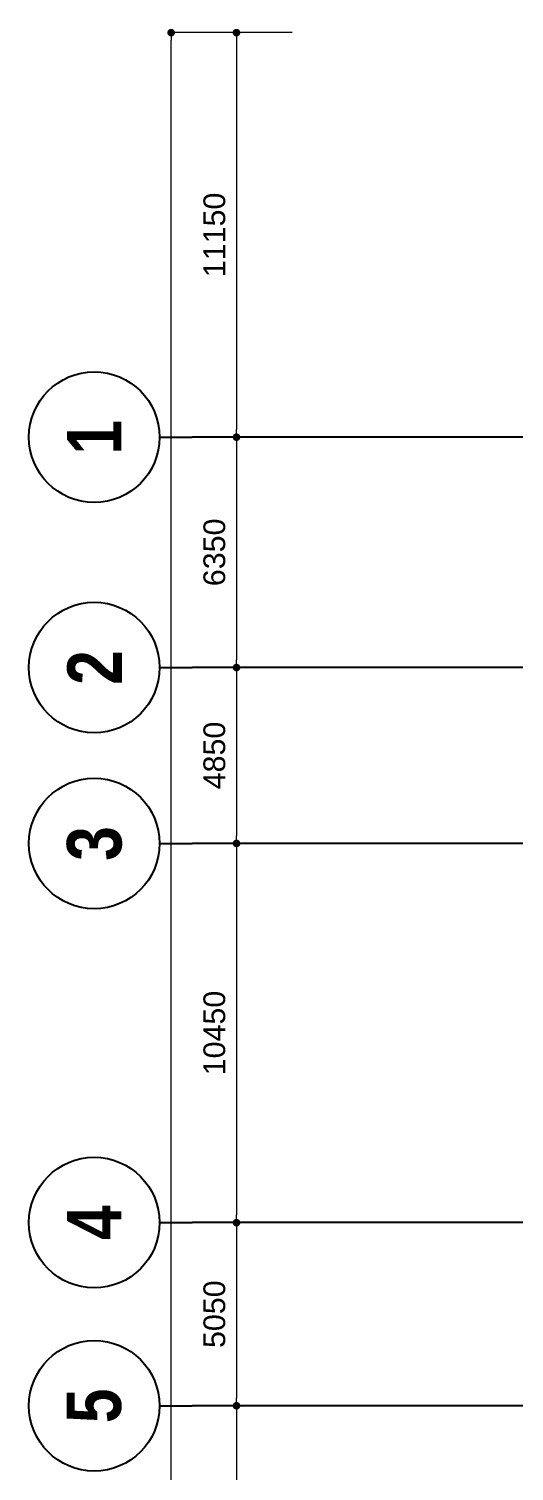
# Model space of a CAD drawing. Header units: millimetres. Extents: x 2356525 to 2927188, y -665534 to -417818.
# Drawn here: x 2379261 to 2392627, y -486232 to -446476 of the extents above; entities that cross this region are included whole.
import ezdxf
from ezdxf.enums import TextEntityAlignment as Align

# ---------------------------------------------------------------- set-up
doc = ezdxf.new("R2010")
doc.units = ezdxf.units.MM
doc.header["$LTSCALE"] = 200
doc.header["$MEASUREMENT"] = 0
doc.linetypes.add('CHG_XX_Luoi truc$0$MB_Luoi truc$0$Center101', pattern=[13, 10, -1, 1, -1])
doc.layers.get('0').update_dxf_attribs({"lineweight": 9})
doc.layers.get('Defpoints').update_dxf_attribs({"color": 10, "lineweight": 0})
for name, color, linetype, lineweight in [('CHG_XX_Cot_Ham 2$0$MB_Luoi truc$0$Dim 300', 1, 'Continuous', 5), ('CHG_XX_Cot_Ham 2$0$NS-Pier-H2', 150, 'Continuous', 13), ('CHG_XX_Damsan_Ham 2$0$CHG_XX_Damsan_Ham 2$0$DBAO', 3, 'Continuous', 13), ('CHG_XX_Damsan_Ham 2$0$HATCH', 57, 'Continuous', 9)]:
    doc.layers.add(name, color=color, linetype=linetype, lineweight=lineweight)
doc.layers.add('CHG_XX_Luoi truc$0$Grid', color=34, linetype='Continuous')
doc.layers.add('CHG_XX_Luoi truc$0$Grid Line', color=251, linetype='CHG_XX_Luoi truc$0$MB_Luoi truc$0$Center101')
doc.styles.add('CHG_XX_Cot_Ham 2$0$MB_Luoi truc$0$Arial_C', font='arial.ttf')
doc.styles.add('CHG_XX_Luoi truc$0$MB_Luoi truc$0$Grid A-F$0$VNI-HelveCB', font='')
doc.styles.get('CHG_XX_Luoi truc$0$MB_Luoi truc$0$Grid A-F$0$VNI-HelveCB').set_extended_font_data('VNI-Helve-Condense', bold=True)
doc.dimstyles.new('CHG_XX_Cot_Ham 2$0$MB_Luoi truc$0$Dim 300 (A1-A2)', dxfattribs={"dimscale": 300, "dimtxt": 2, "dimasz": 0.7, "dimexe": 0, "dimexo": 1, "dimgap": 1, "dimtad": 1, "dimdec": 0, "dimzin": 12, "dimdsep": 46, "dimtxsty": 'CHG_XX_Cot_Ham 2$0$MB_Luoi truc$0$Arial_C', "dimblk": 'CHG_XX_Cot_Ham 2$0$MB_Luoi truc$0$_Dot', "dimcen": 1, "dimclrd": 256, "dimclre": 256, "dimclrt": 3, "dimadec": 0, "dimazin": 0, "dimtfac": 1, "dimtdec": 0, "dimtix": 1, "dimtmove": 2, "dimatfit": 3, "dimldrblk": 'CHG_XX_Cot_Ham 2$0$MB_Luoi truc$0$HTT Arrow 30', "dimfxl": 1, "dimtolj": 1, "dimtzin": 0, "dimarcsym": 0})

# ---------------------------------------------------------------- blocks, each defined once
blk = doc.blocks.new('CHG_XX_Cot_Ham 2$0$MB_Luoi truc$0$_Dot')
at = {"color": 0, "linetype": 'ByBlock', "lineweight": -2}
blk.add_line((-0.5, 0), (-1, 0), dxfattribs=at)
at = {"color": 0, "linetype": 'ByBlock', "const_width": 0.5}
blk.add_lwpolyline([(-0.25, 0, 1), (0.25, 0, 1)], format="xyb", close=True, dxfattribs=at)
blk = doc.blocks.new('*D805')
at = {"layer": 'CHG_XX_Cot_Ham 2$0$MB_Luoi truc$0$Dim 300', "lineweight": -2, "transparency": 16777216}
for p, q in [((-17945, 163400), (-19478, 163400)), ((-19478, 163190), (-19478, 152460)), ((-17945, 152250), (-19478, 152250))]:
    blk.add_line(p, q, dxfattribs=at)
at = {"layer": 'Defpoints', "color": 0, "transparency": 16777216}
for p in [(-17645, 163400), (-19478, 152250), (-17645, 152250)]:
    blk.add_point(p, dxfattribs=at)
at = {"layer": 'CHG_XX_Cot_Ham 2$0$MB_Luoi truc$0$Dim 300', "lineweight": -2, "transparency": 16777216, "xscale": 210, "yscale": 210, "zscale": 210}
for p, rotation in [((-19478, 163400), 90), ((-19478, 152250), 270)]:
    blk.add_blockref('CHG_XX_Cot_Ham 2$0$MB_Luoi truc$0$_Dot', p, dxfattribs=dict(at, rotation=rotation))
at = {"layer": 'CHG_XX_Cot_Ham 2$0$MB_Luoi truc$0$Dim 300', "color": 3, "transparency": 16777216, "insert": (-20085, 157825), "char_height": 600, "attachment_point": 5, "rotation": 90, "style": 'CHG_XX_Cot_Ham 2$0$MB_Luoi truc$0$Arial_C'}
blk.add_mtext('\\A1;11150', dxfattribs=at)
blk = doc.blocks.new('CHG_XX_Cot_Ham 2$0$MB_Luoi truc$0$HTT Arrow 30')
blk.add_hatch(color=256).paths.add_polyline_path([(-2.5, 0.375), (-2.5, -0.375), (0, 0)])
at = {"color": 0, "linetype": 'ByBlock', "lineweight": -2}
for p, q in [((0, 0), (-2.5, 0.375)), ((-2.5, -0.375), (-2.5, 0.375)), ((0, 0), (-2.5, -0.375))]:
    blk.add_line(p, q, dxfattribs=at)
blk = doc.blocks.new('*D806')
at = {"layer": 'CHG_XX_Cot_Ham 2$0$MB_Luoi truc$0$Dim 300', "lineweight": -2, "transparency": 16777216}
for p, q in [((-17945, 152250), (-19478, 152250)), ((-19478, 152040), (-19478, 146110)), ((-17945, 145900), (-19478, 145900))]:
    blk.add_line(p, q, dxfattribs=at)
at = {"layer": 'Defpoints', "color": 0, "transparency": 16777216}
for p in [(-17645, 152250), (-19478, 145900), (-17645, 145900)]:
    blk.add_point(p, dxfattribs=at)
at = {"layer": 'CHG_XX_Cot_Ham 2$0$MB_Luoi truc$0$Dim 300', "lineweight": -2, "transparency": 16777216, "xscale": 210, "yscale": 210, "zscale": 210}
for p, rotation in [((-19478, 152250), 90), ((-19478, 145900), 270)]:
    blk.add_blockref('CHG_XX_Cot_Ham 2$0$MB_Luoi truc$0$_Dot', p, dxfattribs=dict(at, rotation=rotation))
at = {"layer": 'CHG_XX_Cot_Ham 2$0$MB_Luoi truc$0$Dim 300', "color": 3, "transparency": 16777216, "insert": (-20085, 149075), "char_height": 600, "attachment_point": 5, "rotation": 90, "style": 'CHG_XX_Cot_Ham 2$0$MB_Luoi truc$0$Arial_C'}
blk.add_mtext('\\A1;6350', dxfattribs=at)
blk = doc.blocks.new('*D807')
at = {"layer": 'CHG_XX_Cot_Ham 2$0$MB_Luoi truc$0$Dim 300', "lineweight": -2, "transparency": 16777216}
for p, q in [((-17945, 145900), (-19478, 145900)), ((-19478, 145690), (-19478, 141260)), ((-17945, 141050), (-19478, 141050))]:
    blk.add_line(p, q, dxfattribs=at)
at = {"layer": 'Defpoints', "color": 0, "transparency": 16777216}
for p in [(-17645, 145900), (-19478, 141050), (-17645, 141050)]:
    blk.add_point(p, dxfattribs=at)
at = {"layer": 'CHG_XX_Cot_Ham 2$0$MB_Luoi truc$0$Dim 300', "lineweight": -2, "transparency": 16777216, "xscale": 210, "yscale": 210, "zscale": 210}
for p, rotation in [((-19478, 145900), 90), ((-19478, 141050), 270)]:
    blk.add_blockref('CHG_XX_Cot_Ham 2$0$MB_Luoi truc$0$_Dot', p, dxfattribs=dict(at, rotation=rotation))
at = {"layer": 'CHG_XX_Cot_Ham 2$0$MB_Luoi truc$0$Dim 300', "color": 3, "transparency": 16777216, "insert": (-20085, 143475), "char_height": 600, "attachment_point": 5, "rotation": 90, "style": 'CHG_XX_Cot_Ham 2$0$MB_Luoi truc$0$Arial_C'}
blk.add_mtext('\\A1;4850', dxfattribs=at)
blk = doc.blocks.new('*D808')
at = {"layer": 'CHG_XX_Cot_Ham 2$0$MB_Luoi truc$0$Dim 300', "lineweight": -2, "transparency": 16777216}
for p, q in [((-17945, 141050), (-19478, 141050)), ((-19478, 140840), (-19478, 130810)), ((-17945, 130600), (-19478, 130600))]:
    blk.add_line(p, q, dxfattribs=at)
at = {"layer": 'Defpoints', "color": 0, "transparency": 16777216}
for p in [(-17645, 141050), (-19478, 130600), (-17645, 130600)]:
    blk.add_point(p, dxfattribs=at)
at = {"layer": 'CHG_XX_Cot_Ham 2$0$MB_Luoi truc$0$Dim 300', "lineweight": -2, "transparency": 16777216, "xscale": 210, "yscale": 210, "zscale": 210}
for p, rotation in [((-19478, 141050), 90), ((-19478, 130600), 270)]:
    blk.add_blockref('CHG_XX_Cot_Ham 2$0$MB_Luoi truc$0$_Dot', p, dxfattribs=dict(at, rotation=rotation))
at = {"layer": 'CHG_XX_Cot_Ham 2$0$MB_Luoi truc$0$Dim 300', "color": 3, "transparency": 16777216, "insert": (-20085, 135825), "char_height": 600, "attachment_point": 5, "rotation": 90, "style": 'CHG_XX_Cot_Ham 2$0$MB_Luoi truc$0$Arial_C'}
blk.add_mtext('\\A1;10450', dxfattribs=at)
blk = doc.blocks.new('*D809')
at = {"layer": 'CHG_XX_Cot_Ham 2$0$MB_Luoi truc$0$Dim 300', "lineweight": -2, "transparency": 16777216}
for p, q in [((-17945, 130600), (-19478, 130600)), ((-19478, 130390), (-19478, 125760)), ((-17945, 125550), (-19478, 125550))]:
    blk.add_line(p, q, dxfattribs=at)
at = {"layer": 'Defpoints', "color": 0, "transparency": 16777216}
for p in [(-17645, 130600), (-19478, 125550), (-17645, 125550)]:
    blk.add_point(p, dxfattribs=at)
at = {"layer": 'CHG_XX_Cot_Ham 2$0$MB_Luoi truc$0$Dim 300', "lineweight": -2, "transparency": 16777216, "xscale": 210, "yscale": 210, "zscale": 210}
for p, rotation in [((-19478, 130600), 90), ((-19478, 125550), 270)]:
    blk.add_blockref('CHG_XX_Cot_Ham 2$0$MB_Luoi truc$0$_Dot', p, dxfattribs=dict(at, rotation=rotation))
at = {"layer": 'CHG_XX_Cot_Ham 2$0$MB_Luoi truc$0$Dim 300', "color": 3, "transparency": 16777216, "insert": (-20085, 128075), "char_height": 600, "attachment_point": 5, "rotation": 90, "style": 'CHG_XX_Cot_Ham 2$0$MB_Luoi truc$0$Arial_C'}
blk.add_mtext('\\A1;5050', dxfattribs=at)
blk = doc.blocks.new('*D810')
at = {"layer": 'CHG_XX_Cot_Ham 2$0$MB_Luoi truc$0$Dim 300', "lineweight": -2, "transparency": 16777216}
for p, q in [((-17945, 125550), (-19478, 125550)), ((-19478, 125340), (-19478, 116360)), ((-17945, 116150), (-19478, 116150))]:
    blk.add_line(p, q, dxfattribs=at)
at = {"layer": 'Defpoints', "color": 0, "transparency": 16777216}
for p in [(-17645, 125550), (-19478, 116150), (-17645, 116150)]:
    blk.add_point(p, dxfattribs=at)
at = {"layer": 'CHG_XX_Cot_Ham 2$0$MB_Luoi truc$0$Dim 300', "lineweight": -2, "transparency": 16777216, "xscale": 210, "yscale": 210, "zscale": 210}
for p, rotation in [((-19478, 125550), 90), ((-19478, 116150), 270)]:
    blk.add_blockref('CHG_XX_Cot_Ham 2$0$MB_Luoi truc$0$_Dot', p, dxfattribs=dict(at, rotation=rotation))
at = {"layer": 'CHG_XX_Cot_Ham 2$0$MB_Luoi truc$0$Dim 300', "color": 3, "transparency": 16777216, "insert": (-20085, 120850), "char_height": 600, "attachment_point": 5, "rotation": 90, "style": 'CHG_XX_Cot_Ham 2$0$MB_Luoi truc$0$Arial_C'}
blk.add_mtext('\\A1;9400', dxfattribs=at)
blk = doc.blocks.new('*D826')
at = {"layer": 'CHG_XX_Cot_Ham 2$0$MB_Luoi truc$0$Dim 300', "lineweight": -2, "transparency": 16777216}
for p, q in [((-17945, 163400), (-21278, 163400)), ((-21278, -8790), (-21278, 163190)), ((-17945, -9000), (-21278, -9000))]:
    blk.add_line(p, q, dxfattribs=at)
at = {"layer": 'Defpoints', "color": 0, "transparency": 16777216}
for p in [(-21278, 163400), (-17645, 163400), (-17645, -9000)]:
    blk.add_point(p, dxfattribs=at)
at = {"layer": 'CHG_XX_Cot_Ham 2$0$MB_Luoi truc$0$Dim 300', "lineweight": -2, "transparency": 16777216, "xscale": 210, "yscale": 210, "zscale": 210}
for p, rotation in [((-21278, 163400), 90), ((-21278, -9000), 270)]:
    blk.add_blockref('CHG_XX_Cot_Ham 2$0$MB_Luoi truc$0$_Dot', p, dxfattribs=dict(at, rotation=rotation))
at = {"layer": 'CHG_XX_Cot_Ham 2$0$MB_Luoi truc$0$Dim 300', "color": 3, "transparency": 16777216, "insert": (-21885, 77200), "char_height": 600, "attachment_point": 5, "rotation": 90, "style": 'CHG_XX_Cot_Ham 2$0$MB_Luoi truc$0$Arial_C'}
blk.add_mtext('\\A1;172400', dxfattribs=at)
blk = doc.blocks.new('*U837')
at = {"layer": 'CHG_XX_Luoi truc$0$Grid', "lineweight": -2}
blk.add_line((0, 441), (0, 438), dxfattribs=at)
blk.add_circle((0, 447), 6, dxfattribs=at)
at = {"layer": 'CHG_XX_Luoi truc$0$Grid Line'}
blk.add_line((0, 0), (0, 438), dxfattribs=at)
at = {"layer": 'CHG_XX_Luoi truc$0$Grid', "lineweight": -2, "style": 'CHG_XX_Luoi truc$0$MB_Luoi truc$0$Grid A-F$0$VNI-HelveCB'}
for tag, p in [('GRIDSUB', (0, 447)), ('GRID', (0, -9))]:
    blk.add_attdef(tag, text='', height=5, dxfattribs=at).set_placement(p, align=Align.MIDDLE)
blk = doc.blocks.new('CHG_XX_Luoi truc')
at = {"layer": 'CHG_XX_Luoi truc$0$Grid'}
ref = blk.add_blockref('*U837', (110703, 152250), dxfattribs=dict(at, xscale=300.0000000000013, yscale=300.0000000000013, zscale=300.0000000000013, rotation=90))
ref.add_attrib('GRIDSUB', '1', dxfattribs={"lineweight": -2, "height": 1500, "rotation": 90, "style": 'CHG_XX_Luoi truc$0$MB_Luoi truc$0$Grid A-F$0$VNI-HelveCB'}).set_placement((-23397, 152250), align=Align.MIDDLE)
ref = blk.add_blockref('*U837', (110703, 145900), dxfattribs=dict(at, xscale=300.0000000000013, yscale=300.0000000000013, zscale=300.0000000000013, rotation=90))
ref.add_attrib('GRIDSUB', '2', dxfattribs={"lineweight": -2, "height": 1500, "rotation": 90, "style": 'CHG_XX_Luoi truc$0$MB_Luoi truc$0$Grid A-F$0$VNI-HelveCB'}).set_placement((-23397, 145900), align=Align.MIDDLE)
ref = blk.add_blockref('*U837', (110703, 141050), dxfattribs=dict(at, xscale=300.0000000000013, yscale=300.0000000000013, zscale=300.0000000000013, rotation=90))
ref.add_attrib('GRIDSUB', '3', dxfattribs={"lineweight": -2, "height": 1500, "rotation": 90, "style": 'CHG_XX_Luoi truc$0$MB_Luoi truc$0$Grid A-F$0$VNI-HelveCB'}).set_placement((-23397, 141050), align=Align.MIDDLE)
ref = blk.add_blockref('*U837', (110703, 130600), dxfattribs=dict(at, xscale=300.0000000000013, yscale=300.0000000000013, zscale=300.0000000000013, rotation=90))
ref.add_attrib('GRIDSUB', '4', dxfattribs={"lineweight": -2, "height": 1500, "rotation": 90, "style": 'CHG_XX_Luoi truc$0$MB_Luoi truc$0$Grid A-F$0$VNI-HelveCB'}).set_placement((-23397, 130600), align=Align.MIDDLE)
ref = blk.add_blockref('*U837', (110703, 125550), dxfattribs=dict(at, xscale=300.0000000000013, yscale=300.0000000000013, zscale=300.0000000000013, rotation=90))
ref.add_attrib('GRIDSUB', '5', dxfattribs={"lineweight": -2, "height": 1500, "rotation": 90, "style": 'CHG_XX_Luoi truc$0$MB_Luoi truc$0$Grid A-F$0$VNI-HelveCB'}).set_placement((-23397, 125550), align=Align.MIDDLE)
blk = doc.blocks.new('CHG_XX_Cot_Ham 2')
at = {"layer": 'CHG_XX_Cot_Ham 2$0$NS-Pier-H2'}
blk.add_blockref('CHG_XX_Luoi truc', (0, 0), dxfattribs=at)
at = {"layer": 'CHG_XX_Cot_Ham 2$0$MB_Luoi truc$0$Dim 300'}
for base, p1, p2, picture, middle in [((-21278.2, 163400), (-17645.1, -9000), (-17645.1, 163400), '*D826', (-21884.5, 77200)), ((-19478.2, 152250), (-17645.1, 163400), (-17645.1, 152250), '*D805', (-20084.5, 157825)), ((-19478.2, 145900), (-17645.1, 152250), (-17645.1, 145900), '*D806', (-20084.7, 149075)), ((-19478.2, 141050), (-17645.1, 145900), (-17645.1, 141050), '*D807', (-20084.5, 143475)), ((-19478.2, 130600), (-17645.1, 141050), (-17645.1, 130600), '*D808', (-20084.5, 135825)), ((-19478.2, 125550), (-17645.1, 130600), (-17645.1, 125550), '*D809', (-20084.5, 128075)), ((-19478.2, 116150), (-17645.1, 125550), (-17645.1, 116150), '*D810', (-20084.5, 120850))]:
    dim = blk.add_linear_dim(base=base, p1=p1, p2=p2, angle=90, dimstyle='CHG_XX_Cot_Ham 2$0$MB_Luoi truc$0$Dim 300 (A1-A2)', dxfattribs=at)
    dim.commit()
    dim.dimension.update_dxf_attribs({"geometry": picture, "text_midpoint": middle})
blk = doc.blocks.new('CHG_XX_Damsan_Ham 2', base_point=(3089256, -609981))
at = {"layer": 'CHG_XX_Damsan_Ham 2$0$CHG_XX_Damsan_Ham 2$0$DBAO'}
blk.add_blockref('CHG_XX_Cot_Ham 2', (0, 0), dxfattribs=at)
at = {"layer": 'CHG_XX_Damsan_Ham 2$0$HATCH'}
blk.add_blockref('CHG_XX_Cot_Ham 2', (0, 0), dxfattribs=at)

msp = doc.modelspace()

# ---------------------------------------------------------------- block references
msp.add_blockref('CHG_XX_Damsan_Ham 2', (5493713.9, -1219962))

doc.saveas('drawing.dxf')
